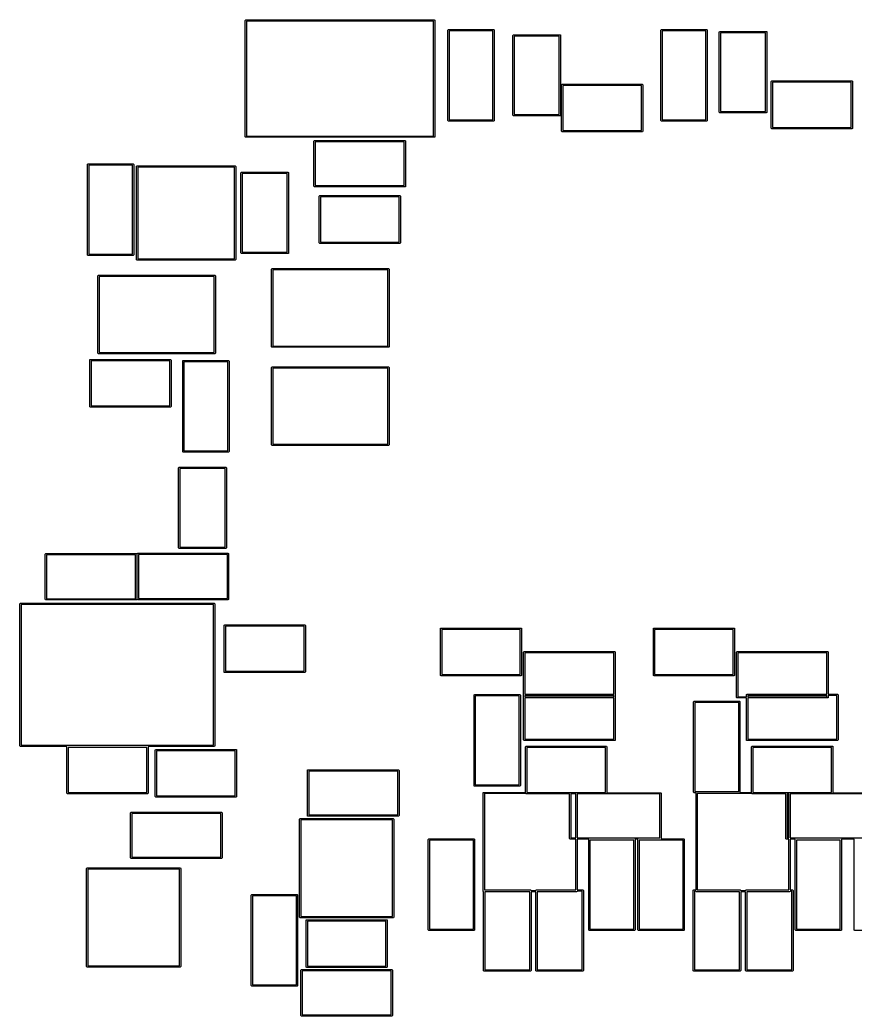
# Model space of a CAD drawing. Extents: x 1.85 to 4.47, y -2.76 to -1.24.
# Drawn here: x 1.851 to 3.126, y -2.756 to -1.235 of the extents above; entities that cross this region are included whole.
import ezdxf

# ---------------------------------------------------------------- set-up
doc = ezdxf.new("R2010")
doc.units = 0
doc.header["$MEASUREMENT"] = 0
doc.layers.add('BLACK', color=7, linetype='CONTINUOUS')

msp = doc.modelspace()

# ---------------------------------------------------------------- linework, layer by layer
at = {"layer": 'BLACK', "linetype": 'CONTINUOUS'}
for p, q in [((2.1953, -1.2364), (2.1956, -1.2357)), ((2.1953, -1.4136), (2.1953, -1.2364)), ((2.1956, -1.2357), (2.1963, -1.2354)), ((2.1963, -1.2354), (2.4837, -1.2354)), ((2.1973, -1.2374), (2.1973, -1.4126)), ((2.4827, -1.2374), (2.1973, -1.2374)), ((2.4827, -1.4126), (2.4827, -1.2374)), ((2.4837, -1.2354), (2.4844, -1.2357)), ((2.4844, -1.2357), (2.4847, -1.2364)), ((2.4847, -1.2364), (2.4847, -1.4136)), ((2.5044, -1.2511), (2.5047, -1.2504)), ((2.5044, -1.3889), (2.5044, -1.2511)), ((2.5047, -1.2504), (2.5054, -1.2501)), ((2.5054, -1.2501), (2.5743, -1.2501)), ((2.5063, -1.2521), (2.5063, -1.3879)), ((2.5733, -1.2521), (2.5063, -1.2521)), ((2.5733, -1.3879), (2.5733, -1.2521)), ((2.5743, -1.2501), (2.5749, -1.2504)), ((2.5749, -1.2504), (2.5752, -1.2511)), ((2.5752, -1.2511), (2.5752, -1.3889)), ((2.6036, -1.259), (2.6039, -1.2583)), ((2.6036, -1.381), (2.6036, -1.259)), ((2.6039, -1.2583), (2.6046, -1.258)), ((2.6046, -1.258), (2.6754, -1.258)), ((2.6056, -1.26), (2.6056, -1.38)), ((2.6744, -1.26), (2.6056, -1.26)), ((2.6744, -1.38), (2.6744, -1.26)), ((2.6754, -1.258), (2.6761, -1.2583)), ((2.6761, -1.2583), (2.6764, -1.259)), ((2.6764, -1.259), (2.6764, -1.381)), ((2.8294, -1.2511), (2.8297, -1.2504)), ((2.8294, -1.3889), (2.8294, -1.2511)), ((2.8297, -1.2504), (2.8304, -1.2501)), ((2.8304, -1.2501), (2.8993, -1.2501)), ((2.8313, -1.2521), (2.8313, -1.3879)), ((2.8983, -1.2521), (2.8313, -1.2521)), ((2.8983, -1.3879), (2.8983, -1.2521)), ((2.8993, -1.2501), (2.8999, -1.2504)), ((2.8999, -1.2504), (2.9002, -1.2511)), ((2.9002, -1.2511), (2.9002, -1.3889)), ((2.9186, -1.254), (2.9189, -1.2533)), ((2.9186, -1.376), (2.9186, -1.254)), ((2.9189, -1.2533), (2.9196, -1.253)), ((2.9196, -1.253), (2.9904, -1.253)), ((2.9206, -1.255), (2.9206, -1.375)), ((2.9894, -1.255), (2.9206, -1.255)), ((2.9894, -1.375), (2.9894, -1.255)), ((2.9904, -1.253), (2.9911, -1.2533)), ((2.9911, -1.2533), (2.9914, -1.254)), ((2.9914, -1.254), (2.9914, -1.376)), ((2.678, -1.3346), (2.6783, -1.3339)), ((2.678, -1.4054), (2.678, -1.3346)), ((2.6783, -1.3339), (2.679, -1.3336)), ((2.679, -1.3336), (2.801, -1.3336)), ((2.68, -1.3356), (2.68, -1.4044)), ((2.8, -1.3356), (2.68, -1.3356)), ((2.8, -1.4044), (2.8, -1.3356)), ((2.801, -1.3336), (2.8017, -1.3339)), ((2.8017, -1.3339), (2.802, -1.3346)), ((2.802, -1.3346), (2.802, -1.4054)), ((2.998, -1.3296), (2.9983, -1.3289)), ((2.998, -1.4004), (2.998, -1.3296)), ((2.9983, -1.3289), (2.999, -1.3286)), ((2.999, -1.3286), (3.121, -1.3286)), ((3, -1.3306), (3, -1.3994)), ((3.12, -1.3306), (3, -1.3306)), ((3.12, -1.3994), (3.12, -1.3306)), ((3.121, -1.3286), (3.1217, -1.3289)), ((3.1217, -1.3289), (3.122, -1.3296)), ((3.122, -1.3296), (3.122, -1.4004)), ((2.6039, -1.3817), (2.6036, -1.381)), ((2.6046, -1.382), (2.6039, -1.3817)), ((2.6754, -1.382), (2.6046, -1.382)), ((2.6056, -1.38), (2.6744, -1.38)), ((2.6761, -1.3817), (2.6754, -1.382)), ((2.6764, -1.381), (2.6761, -1.3817)), ((2.9189, -1.3767), (2.9186, -1.376)), ((2.9196, -1.377), (2.9189, -1.3767)), ((2.9904, -1.377), (2.9196, -1.377)), ((2.9206, -1.375), (2.9894, -1.375)), ((2.9911, -1.3767), (2.9904, -1.377)), ((2.9914, -1.376), (2.9911, -1.3767)), ((2.5047, -1.3896), (2.5044, -1.3889)), ((2.5054, -1.3899), (2.5047, -1.3896)), ((2.5743, -1.3899), (2.5054, -1.3899)), ((2.5063, -1.3879), (2.5733, -1.3879)), ((2.5749, -1.3896), (2.5743, -1.3899)), ((2.5752, -1.3889), (2.5749, -1.3896)), ((2.8297, -1.3896), (2.8294, -1.3889)), ((2.8304, -1.3899), (2.8297, -1.3896)), ((2.8993, -1.3899), (2.8304, -1.3899)), ((2.8313, -1.3879), (2.8983, -1.3879)), ((2.8999, -1.3896), (2.8993, -1.3899)), ((2.9002, -1.3889), (2.8999, -1.3896)), ((2.1956, -1.4143), (2.1953, -1.4136)), ((2.1973, -1.4126), (2.4827, -1.4126)), ((2.4847, -1.4136), (2.4844, -1.4143)), ((2.6783, -1.4061), (2.678, -1.4054)), ((2.679, -1.4064), (2.6783, -1.4061)), ((2.801, -1.4064), (2.679, -1.4064)), ((2.68, -1.4044), (2.8, -1.4044)), ((2.8017, -1.4061), (2.801, -1.4064)), ((2.802, -1.4054), (2.8017, -1.4061)), ((2.9983, -1.4011), (2.998, -1.4004)), ((2.999, -1.4014), (2.9983, -1.4011)), ((3.121, -1.4014), (2.999, -1.4014)), ((3, -1.3994), (3.12, -1.3994)), ((3.1217, -1.4011), (3.121, -1.4014)), ((3.122, -1.4004), (3.1217, -1.4011)), ((2.1963, -1.4146), (2.1956, -1.4143)), ((2.4837, -1.4146), (2.1963, -1.4146)), ((2.3001, -1.4204), (2.3004, -1.4197)), ((2.3001, -1.4893), (2.3001, -1.4204)), ((2.3004, -1.4197), (2.3011, -1.4194)), ((2.3011, -1.4194), (2.4389, -1.4194)), ((2.3021, -1.4213), (2.3021, -1.4883)), ((2.4379, -1.4213), (2.3021, -1.4213)), ((2.4379, -1.4883), (2.4379, -1.4213)), ((2.4389, -1.4194), (2.4396, -1.4197)), ((2.4396, -1.4197), (2.4399, -1.4204)), ((2.4399, -1.4204), (2.4399, -1.4893)), ((2.4844, -1.4143), (2.4837, -1.4146)), ((1.9544, -1.4561), (1.9547, -1.4554)), ((1.9544, -1.5939), (1.9544, -1.4561)), ((1.9547, -1.4554), (1.9554, -1.4551)), ((1.9554, -1.4551), (2.0243, -1.4551)), ((1.9563, -1.4571), (1.9563, -1.5929)), ((2.0233, -1.4571), (1.9563, -1.4571)), ((2.0233, -1.5929), (2.0233, -1.4571)), ((2.0243, -1.4551), (2.0249, -1.4554)), ((2.0249, -1.4554), (2.0252, -1.4561)), ((2.0252, -1.4561), (2.0252, -1.5939)), ((2.0292, -1.4591), (2.0295, -1.4584)), ((2.0292, -1.6009), (2.0292, -1.4591)), ((2.0295, -1.4584), (2.0302, -1.4581)), ((2.0302, -1.4581), (2.1798, -1.4581)), ((2.1798, -1.4581), (2.1805, -1.4584)), ((2.1805, -1.4584), (2.1808, -1.4591)), ((2.1808, -1.4591), (2.1808, -1.6009)), ((2.0312, -1.4601), (2.0312, -1.5999)), ((2.1788, -1.4601), (2.0312, -1.4601)), ((2.1788, -1.5999), (2.1788, -1.4601)), ((2.1886, -1.469), (2.1889, -1.4683)), ((2.1886, -1.591), (2.1886, -1.469)), ((2.1889, -1.4683), (2.1896, -1.468)), ((2.1896, -1.468), (2.2604, -1.468)), ((2.1906, -1.47), (2.1906, -1.59)), ((2.2594, -1.47), (2.1906, -1.47)), ((2.2594, -1.59), (2.2594, -1.47)), ((2.2604, -1.468), (2.2611, -1.4683)), ((2.2611, -1.4683), (2.2614, -1.469)), ((2.2614, -1.469), (2.2614, -1.591)), ((2.3004, -1.4899), (2.3001, -1.4893)), ((2.3021, -1.4883), (2.4379, -1.4883)), ((2.4399, -1.4893), (2.4396, -1.4899)), ((2.3011, -1.4902), (2.3004, -1.4899)), ((2.4389, -1.4902), (2.3011, -1.4902)), ((2.308, -1.5046), (2.3083, -1.5039)), ((2.308, -1.5754), (2.308, -1.5046)), ((2.3083, -1.5039), (2.309, -1.5036)), ((2.309, -1.5036), (2.431, -1.5036)), ((2.431, -1.5036), (2.4317, -1.5039)), ((2.4317, -1.5039), (2.432, -1.5046)), ((2.432, -1.5046), (2.432, -1.5754)), ((2.4396, -1.4899), (2.4389, -1.4902)), ((2.31, -1.5056), (2.31, -1.5744)), ((2.43, -1.5056), (2.31, -1.5056)), ((2.43, -1.5744), (2.43, -1.5056)), ((2.3083, -1.5761), (2.308, -1.5754)), ((2.309, -1.5764), (2.3083, -1.5761)), ((2.431, -1.5764), (2.309, -1.5764)), ((2.31, -1.5744), (2.43, -1.5744)), ((2.4317, -1.5761), (2.431, -1.5764)), ((2.432, -1.5754), (2.4317, -1.5761)), ((1.9547, -1.5946), (1.9544, -1.5939)), ((1.9554, -1.5949), (1.9547, -1.5946)), ((2.0243, -1.5949), (1.9554, -1.5949)), ((1.9563, -1.5929), (2.0233, -1.5929)), ((2.0249, -1.5946), (2.0243, -1.5949)), ((2.0252, -1.5939), (2.0249, -1.5946)), ((2.1889, -1.5917), (2.1886, -1.591)), ((2.1896, -1.592), (2.1889, -1.5917)), ((2.2604, -1.592), (2.1896, -1.592)), ((2.1906, -1.59), (2.2594, -1.59)), ((2.2611, -1.5917), (2.2604, -1.592)), ((2.2614, -1.591), (2.2611, -1.5917)), ((2.0295, -1.6016), (2.0292, -1.6009)), ((2.0302, -1.6019), (2.0295, -1.6016)), ((2.1798, -1.6019), (2.0302, -1.6019)), ((2.0312, -1.5999), (2.1788, -1.5999)), ((2.1805, -1.6016), (2.1798, -1.6019)), ((2.1808, -1.6009), (2.1805, -1.6016)), ((1.9704, -1.6259), (1.9707, -1.6252)), ((1.9704, -1.7441), (1.9704, -1.6259)), ((1.9707, -1.6252), (1.9714, -1.625)), ((1.9714, -1.625), (2.1486, -1.625)), ((2.1486, -1.625), (2.1493, -1.6252)), ((2.1493, -1.6252), (2.1496, -1.6259)), ((2.1496, -1.6259), (2.1496, -1.7441)), ((2.2354, -1.6159), (2.2357, -1.6152)), ((2.2354, -1.7341), (2.2354, -1.6159)), ((2.2357, -1.6152), (2.2364, -1.615)), ((2.2364, -1.615), (2.4136, -1.615)), ((2.2374, -1.6169), (2.2374, -1.7331)), ((2.4126, -1.6169), (2.2374, -1.6169)), ((2.4126, -1.7331), (2.4126, -1.6169)), ((2.4136, -1.615), (2.4143, -1.6152)), ((2.4143, -1.6152), (2.4146, -1.6159)), ((2.4146, -1.6159), (2.4146, -1.7341)), ((1.9724, -1.6269), (1.9724, -1.7431)), ((2.1476, -1.6269), (1.9724, -1.6269)), ((2.1476, -1.7431), (2.1476, -1.6269)), ((1.9707, -1.7448), (1.9704, -1.7441)), ((1.9714, -1.745), (1.9707, -1.7448)), ((2.1486, -1.745), (1.9714, -1.745)), ((1.9724, -1.7431), (2.1476, -1.7431)), ((2.1493, -1.7448), (2.1486, -1.745)), ((2.1496, -1.7441), (2.1493, -1.7448)), ((2.2357, -1.7348), (2.2354, -1.7341)), ((2.2364, -1.735), (2.2357, -1.7348)), ((2.4136, -1.735), (2.2364, -1.735)), ((2.2374, -1.7331), (2.4126, -1.7331)), ((2.4143, -1.7348), (2.4136, -1.735)), ((2.4146, -1.7341), (2.4143, -1.7348)), ((1.958, -1.7546), (1.9583, -1.7539)), ((1.958, -1.8254), (1.958, -1.7546)), ((1.9583, -1.7539), (1.959, -1.7536)), ((1.959, -1.7536), (2.081, -1.7536)), ((1.96, -1.7556), (1.96, -1.8244)), ((2.08, -1.7556), (1.96, -1.7556)), ((2.08, -1.8244), (2.08, -1.7556)), ((2.081, -1.7536), (2.0817, -1.7539)), ((2.0817, -1.7539), (2.082, -1.7546)), ((2.082, -1.7546), (2.082, -1.8254)), ((2.0998, -1.7561), (2.1001, -1.7554)), ((2.0998, -1.8939), (2.0998, -1.7561)), ((2.1001, -1.7554), (2.1007, -1.7551)), ((2.1007, -1.7551), (2.1696, -1.7551)), ((2.1017, -1.7571), (2.1017, -1.8929)), ((2.1687, -1.7571), (2.1017, -1.7571)), ((2.1687, -1.8929), (2.1687, -1.7571)), ((2.1696, -1.7551), (2.1703, -1.7554)), ((2.1703, -1.7554), (2.1706, -1.7561)), ((2.1706, -1.7561), (2.1706, -1.8939)), ((2.2354, -1.7659), (2.2357, -1.7652)), ((2.2354, -1.8841), (2.2354, -1.7659)), ((2.2357, -1.7652), (2.2364, -1.765)), ((2.2364, -1.765), (2.4136, -1.765)), ((2.2374, -1.7669), (2.2374, -1.8831)), ((2.4126, -1.7669), (2.2374, -1.7669)), ((2.4126, -1.8831), (2.4126, -1.7669)), ((2.4136, -1.765), (2.4143, -1.7652)), ((2.4143, -1.7652), (2.4146, -1.7659)), ((2.4146, -1.7659), (2.4146, -1.8841)), ((1.9583, -1.8261), (1.958, -1.8254)), ((1.959, -1.8264), (1.9583, -1.8261)), ((2.081, -1.8264), (1.959, -1.8264)), ((1.96, -1.8244), (2.08, -1.8244)), ((2.0817, -1.8261), (2.081, -1.8264)), ((2.082, -1.8254), (2.0817, -1.8261)), ((2.2357, -1.8848), (2.2354, -1.8841)), ((2.2364, -1.885), (2.2357, -1.8848)), ((2.4136, -1.885), (2.2364, -1.885)), ((2.2374, -1.8831), (2.4126, -1.8831)), ((2.4143, -1.8848), (2.4136, -1.885)), ((2.4146, -1.8841), (2.4143, -1.8848)), ((2.1001, -1.8946), (2.0998, -1.8939)), ((2.1007, -1.8949), (2.1001, -1.8946)), ((2.1696, -1.8949), (2.1007, -1.8949)), ((2.1017, -1.8929), (2.1687, -1.8929)), ((2.1703, -1.8946), (2.1696, -1.8949)), ((2.1706, -1.8939), (2.1703, -1.8946)), ((2.0936, -1.919), (2.0939, -1.9183)), ((2.0936, -2.041), (2.0936, -1.919)), ((2.0939, -1.9183), (2.0946, -1.918)), ((2.0946, -1.918), (2.1654, -1.918)), ((2.0956, -1.92), (2.0956, -2.04)), ((2.1644, -1.92), (2.0956, -1.92)), ((2.1644, -2.04), (2.1644, -1.92)), ((2.1654, -1.918), (2.1661, -1.9183)), ((2.1661, -1.9183), (2.1664, -1.919)), ((2.1664, -1.919), (2.1664, -2.041)), ((1.8901, -2.0507), (1.8904, -2.0501)), ((1.8901, -2.1196), (1.8901, -2.0507)), ((1.8904, -2.0501), (1.8911, -2.0498)), ((1.8911, -2.0498), (2.0289, -2.0498)), ((1.8921, -2.0517), (1.8921, -2.1187)), ((2.0279, -2.0517), (1.8921, -2.0517)), ((2.0279, -2.1187), (2.0279, -2.0517)), ((2.0289, -2.0498), (2.0296, -2.0501)), ((2.0296, -2.0501), (2.0299, -2.0507)), ((2.0299, -2.0507), (2.0299, -2.1196)), ((2.0301, -2.0504), (2.0304, -2.0497)), ((2.0301, -2.1193), (2.0301, -2.0504)), ((2.0304, -2.0497), (2.0311, -2.0494)), ((2.0311, -2.0494), (2.1689, -2.0494)), ((2.0321, -2.0513), (2.0321, -2.1183)), ((2.1679, -2.0513), (2.0321, -2.0513)), ((2.0939, -2.0417), (2.0936, -2.041)), ((2.0946, -2.042), (2.0939, -2.0417)), ((2.1654, -2.042), (2.0946, -2.042)), ((2.0956, -2.04), (2.1644, -2.04)), ((2.1661, -2.0417), (2.1654, -2.042)), ((2.1664, -2.041), (2.1661, -2.0417)), ((2.1679, -2.1183), (2.1679, -2.0513)), ((2.1689, -2.0494), (2.1696, -2.0497)), ((2.1696, -2.0497), (2.1699, -2.0504)), ((2.1699, -2.0504), (2.1699, -2.1193)), ((1.8514, -2.1267), (1.8517, -2.126)), ((1.8514, -2.3433), (1.8514, -2.1267)), ((1.8517, -2.126), (1.8524, -2.1257)), ((1.8524, -2.1257), (2.1476, -2.1257)), ((1.8533, -2.1277), (1.8533, -2.3423)), ((2.1467, -2.1277), (1.8533, -2.1277)), ((1.8904, -2.1203), (1.8901, -2.1196)), ((1.8911, -2.1206), (1.8904, -2.1203)), ((2.0289, -2.1206), (1.8911, -2.1206)), ((1.8921, -2.1187), (2.0279, -2.1187)), ((2.0296, -2.1203), (2.0289, -2.1206)), ((2.0299, -2.1196), (2.0296, -2.1203)), ((2.0304, -2.1199), (2.0301, -2.1193)), ((2.0311, -2.1202), (2.0304, -2.1199)), ((2.1689, -2.1202), (2.0311, -2.1202)), ((2.0321, -2.1183), (2.1679, -2.1183)), ((2.1467, -2.3423), (2.1467, -2.1277)), ((2.1476, -2.1257), (2.1483, -2.126)), ((2.1483, -2.126), (2.1486, -2.1267)), ((2.1486, -2.1267), (2.1486, -2.3433)), ((2.1696, -2.1199), (2.1689, -2.1202)), ((2.1699, -2.1193), (2.1696, -2.1199)), ((2.1633, -2.1589), (2.164, -2.1586)), ((2.164, -2.1586), (2.286, -2.1586)), ((2.286, -2.1586), (2.2867, -2.1589)), ((2.163, -2.1596), (2.1633, -2.1589)), ((2.163, -2.2304), (2.163, -2.1596)), ((2.165, -2.1606), (2.165, -2.2294)), ((2.285, -2.1606), (2.165, -2.1606)), ((2.285, -2.2294), (2.285, -2.1606)), ((2.2867, -2.1589), (2.287, -2.1596)), ((2.287, -2.1596), (2.287, -2.2304)), ((2.493, -2.1646), (2.4933, -2.1639)), ((2.493, -2.2354), (2.493, -2.1646)), ((2.4933, -2.1639), (2.494, -2.1636)), ((2.494, -2.1636), (2.616, -2.1636)), ((2.495, -2.1656), (2.495, -2.2344)), ((2.615, -2.1656), (2.495, -2.1656)), ((2.615, -2.2344), (2.615, -2.1656)), ((2.616, -2.1636), (2.6167, -2.1639)), ((2.6167, -2.1639), (2.617, -2.1646)), ((2.617, -2.1646), (2.617, -2.2354)), ((2.818, -2.1646), (2.8183, -2.1639)), ((2.818, -2.2354), (2.818, -2.1646)), ((2.8183, -2.1639), (2.819, -2.1636)), ((2.819, -2.1636), (2.941, -2.1636)), ((2.82, -2.1656), (2.82, -2.2344)), ((2.94, -2.1656), (2.82, -2.1656)), ((2.94, -2.2344), (2.94, -2.1656)), ((2.941, -2.1636), (2.9417, -2.1639)), ((2.9417, -2.1639), (2.942, -2.1646)), ((2.942, -2.1646), (2.942, -2.2354)), ((2.6201, -2.2004), (2.6204, -2.1997)), ((2.6201, -2.2654), (2.6201, -2.2004)), ((2.6204, -2.1997), (2.6211, -2.1994)), ((2.6211, -2.1994), (2.7589, -2.1994)), ((2.6221, -2.2013), (2.6221, -2.2644)), ((2.7579, -2.2013), (2.6221, -2.2013)), ((2.7579, -2.2644), (2.7579, -2.2013)), ((2.7589, -2.1994), (2.7596, -2.1997)), ((2.7596, -2.1997), (2.7599, -2.2004)), ((2.7599, -2.2004), (2.7599, -2.2654)), ((2.9451, -2.2004), (2.9454, -2.1997)), ((2.9451, -2.2693), (2.9451, -2.2004)), ((2.9454, -2.1997), (2.9461, -2.1994)), ((2.9461, -2.1994), (3.0839, -2.1994)), ((2.9471, -2.2013), (2.9471, -2.2683)), ((3.0829, -2.2013), (2.9471, -2.2013)), ((3.0829, -2.2644), (3.0829, -2.2013)), ((3.0839, -2.1994), (3.0846, -2.1997)), ((3.0846, -2.1997), (3.0849, -2.2004)), ((3.0849, -2.2004), (3.0849, -2.2644)), ((2.1633, -2.2311), (2.163, -2.2304)), ((2.164, -2.2314), (2.1633, -2.2311)), ((2.286, -2.2314), (2.164, -2.2314)), ((2.165, -2.2294), (2.285, -2.2294)), ((2.2867, -2.2311), (2.286, -2.2314)), ((2.287, -2.2304), (2.2867, -2.2311)), ((2.495, -2.2344), (2.615, -2.2344)), ((2.82, -2.2344), (2.94, -2.2344)), ((2.4933, -2.2361), (2.493, -2.2354)), ((2.494, -2.2364), (2.4933, -2.2361)), ((2.616, -2.2364), (2.494, -2.2364)), ((2.6167, -2.2361), (2.616, -2.2364)), ((2.617, -2.2354), (2.6167, -2.2361)), ((2.8183, -2.2361), (2.818, -2.2354)), ((2.819, -2.2364), (2.8183, -2.2361)), ((2.941, -2.2364), (2.819, -2.2364)), ((2.9417, -2.2361), (2.941, -2.2364)), ((2.942, -2.2354), (2.9417, -2.2361)), ((2.6221, -2.2644), (2.7579, -2.2644)), ((2.9601, -2.2654), (2.9604, -2.2647)), ((2.9604, -2.2647), (2.9611, -2.2644)), ((2.9611, -2.2644), (3.0829, -2.2644)), ((3.0849, -2.2644), (3.0989, -2.2644)), ((3.0989, -2.2644), (3.0996, -2.2647)), ((3.0996, -2.2647), (3.0999, -2.2654)), ((2.5444, -2.2661), (2.5447, -2.2654)), ((2.5444, -2.4039), (2.5444, -2.2661)), ((2.5447, -2.2654), (2.5454, -2.2651)), ((2.5454, -2.2651), (2.6143, -2.2651)), ((2.5463, -2.2671), (2.5463, -2.4029)), ((2.6133, -2.2671), (2.5463, -2.2671)), ((2.6133, -2.4029), (2.6133, -2.2671)), ((2.6143, -2.2651), (2.6149, -2.2654)), ((2.6149, -2.2654), (2.6152, -2.2661)), ((2.6152, -2.2661), (2.6152, -2.4039)), ((2.6201, -2.3343), (2.6201, -2.2654)), ((2.6221, -2.2663), (2.6221, -2.2683)), ((2.7579, -2.2663), (2.6221, -2.2663)), ((2.6221, -2.2683), (2.7579, -2.2683)), ((2.6221, -2.2702), (2.6221, -2.3333)), ((2.7579, -2.2702), (2.6221, -2.2702)), ((2.7579, -2.2683), (2.7579, -2.2663)), ((2.7579, -2.3333), (2.7579, -2.2702)), ((2.7599, -2.2654), (2.7599, -2.3343)), ((2.8794, -2.2761), (2.8797, -2.2754)), ((2.8794, -2.4139), (2.8794, -2.2761)), ((2.8797, -2.2754), (2.8804, -2.2751)), ((2.8804, -2.2751), (2.9493, -2.2751)), ((2.8813, -2.2771), (2.8813, -2.4129)), ((2.9483, -2.2771), (2.8813, -2.2771)), ((2.9454, -2.2699), (2.9451, -2.2693)), ((2.9461, -2.2702), (2.9454, -2.2699)), ((2.9601, -2.2702), (2.9461, -2.2702)), ((2.9471, -2.2683), (2.9601, -2.2683)), ((2.9483, -2.4129), (2.9483, -2.2771)), ((2.9493, -2.2751), (2.9499, -2.2754)), ((2.9499, -2.2754), (2.9502, -2.2761)), ((2.9502, -2.2761), (2.9502, -2.4139)), ((2.9601, -2.2683), (2.9601, -2.2654)), ((2.9601, -2.3343), (2.9601, -2.2702)), ((2.9621, -2.2663), (2.9621, -2.2683)), ((3.0829, -2.2663), (2.9621, -2.2663)), ((2.9621, -2.2683), (3.0829, -2.2683)), ((3.0839, -2.2702), (2.9621, -2.2702)), ((2.9621, -2.2702), (2.9621, -2.3333)), ((3.0829, -2.2683), (3.0829, -2.2663)), ((3.0846, -2.2699), (3.0839, -2.2702)), ((3.0849, -2.2693), (3.0846, -2.2699)), ((3.0849, -2.2663), (3.0849, -2.2693)), ((3.0979, -2.2663), (3.0849, -2.2663)), ((3.0979, -2.3333), (3.0979, -2.2663)), ((3.0999, -2.2654), (3.0999, -2.3343)), ((2.6204, -2.3349), (2.6201, -2.3343)), ((2.6211, -2.3352), (2.6204, -2.3349)), ((2.7589, -2.3352), (2.6211, -2.3352)), ((2.6221, -2.3333), (2.7579, -2.3333)), ((2.7596, -2.3349), (2.7589, -2.3352)), ((2.7599, -2.3343), (2.7596, -2.3349)), ((2.9604, -2.3349), (2.9601, -2.3343)), ((2.9611, -2.3352), (2.9604, -2.3349)), ((3.0989, -2.3352), (2.9611, -2.3352)), ((2.9621, -2.3333), (3.0979, -2.3333)), ((3.0996, -2.3349), (3.0989, -2.3352)), ((3.0999, -2.3343), (3.0996, -2.3349)), ((1.8517, -2.344), (1.8514, -2.3433)), ((1.8524, -2.3443), (1.8517, -2.344)), ((1.9231, -2.3443), (1.8524, -2.3443)), ((1.8533, -2.3423), (2.1467, -2.3423)), ((1.923, -2.3446), (1.9231, -2.3443)), ((1.923, -2.4154), (1.923, -2.3446)), ((1.925, -2.3456), (1.925, -2.4144)), ((2.045, -2.3456), (1.925, -2.3456)), ((2.045, -2.4144), (2.045, -2.3456)), ((2.1476, -2.3443), (2.0469, -2.3443)), ((2.0469, -2.3443), (2.047, -2.3446)), ((2.047, -2.3446), (2.047, -2.4154)), ((2.058, -2.3496), (2.0583, -2.3489)), ((2.058, -2.4204), (2.058, -2.3496)), ((2.0583, -2.3489), (2.059, -2.3486)), ((2.059, -2.3486), (2.181, -2.3486)), ((2.06, -2.3506), (2.06, -2.4194)), ((2.18, -2.3506), (2.06, -2.3506)), ((2.1483, -2.344), (2.1476, -2.3443)), ((2.1486, -2.3433), (2.1483, -2.344)), ((2.18, -2.4194), (2.18, -2.3506)), ((2.181, -2.3486), (2.1817, -2.3489)), ((2.1817, -2.3489), (2.182, -2.3496)), ((2.182, -2.3496), (2.182, -2.4204)), ((2.623, -2.3446), (2.6233, -2.3439)), ((2.623, -2.4142), (2.623, -2.3446)), ((2.6233, -2.3439), (2.624, -2.3436)), ((2.624, -2.3436), (2.746, -2.3436)), ((2.625, -2.3456), (2.625, -2.4142)), ((2.745, -2.3456), (2.625, -2.3456)), ((2.745, -2.4144), (2.745, -2.3456)), ((2.746, -2.3436), (2.7467, -2.3439)), ((2.7467, -2.3439), (2.747, -2.3446)), ((2.747, -2.3446), (2.747, -2.4148)), ((2.968, -2.3446), (2.9683, -2.3439)), ((2.968, -2.4142), (2.968, -2.3446)), ((2.9683, -2.3439), (2.969, -2.3436)), ((2.969, -2.3436), (3.091, -2.3436)), ((2.97, -2.3456), (2.97, -2.4142)), ((3.09, -2.3456), (2.97, -2.3456)), ((3.09, -2.4144), (3.09, -2.3456)), ((3.091, -2.3436), (3.0917, -2.3439)), ((3.0917, -2.3439), (3.092, -2.3446)), ((3.092, -2.3446), (3.092, -2.4148)), ((2.2901, -2.3807), (2.2904, -2.3801)), ((2.2901, -2.4496), (2.2901, -2.3807)), ((2.2904, -2.3801), (2.2911, -2.3798)), ((2.2911, -2.3798), (2.4289, -2.3798)), ((2.2921, -2.3817), (2.2921, -2.4487)), ((2.4279, -2.3817), (2.2921, -2.3817)), ((2.4279, -2.4487), (2.4279, -2.3817)), ((2.4289, -2.3798), (2.4296, -2.3801)), ((2.4296, -2.3801), (2.4299, -2.3807)), ((2.4299, -2.3807), (2.4299, -2.4496)), ((1.9233, -2.4161), (1.923, -2.4154)), ((1.924, -2.4164), (1.9233, -2.4161)), ((2.046, -2.4164), (1.924, -2.4164)), ((1.925, -2.4144), (2.045, -2.4144)), ((2.0467, -2.4161), (2.046, -2.4164)), ((2.047, -2.4154), (2.0467, -2.4161)), ((2.5447, -2.4046), (2.5444, -2.4039)), ((2.5454, -2.4049), (2.5447, -2.4046)), ((2.6143, -2.4049), (2.5454, -2.4049)), ((2.5463, -2.4029), (2.6133, -2.4029)), ((2.5581, -2.4152), (2.5584, -2.4145)), ((2.5581, -2.5648), (2.5581, -2.4152)), ((2.5584, -2.4145), (2.5591, -2.4142)), ((2.5591, -2.4142), (2.623, -2.4142)), ((2.5601, -2.4162), (2.5601, -2.563)), ((2.6234, -2.4162), (2.5601, -2.4162)), ((2.6149, -2.4046), (2.6143, -2.4049)), ((2.6152, -2.4039), (2.6149, -2.4046)), ((2.624, -2.4164), (2.6234, -2.4162)), ((2.6901, -2.4164), (2.624, -2.4164)), ((2.625, -2.4142), (2.7009, -2.4142)), ((2.6901, -2.4846), (2.6901, -2.4164)), ((2.6921, -2.4167), (2.6921, -2.4837)), ((2.6999, -2.4167), (2.6921, -2.4167)), ((2.6999, -2.4837), (2.6999, -2.4167)), ((2.7009, -2.4142), (2.7014, -2.4144)), ((2.7014, -2.4144), (2.745, -2.4144)), ((2.7019, -2.4167), (2.7019, -2.4837)), ((2.8279, -2.4167), (2.7019, -2.4167)), ((2.747, -2.4148), (2.8289, -2.4148)), ((2.8279, -2.4837), (2.8279, -2.4167)), ((2.8289, -2.4148), (2.8296, -2.4151)), ((2.8296, -2.4151), (2.8299, -2.4157)), ((2.8299, -2.4157), (2.8299, -2.4846)), ((2.8797, -2.4146), (2.8794, -2.4139)), ((2.8804, -2.4149), (2.8797, -2.4146)), ((2.8833, -2.4149), (2.8804, -2.4149)), ((2.8813, -2.4129), (2.9483, -2.4129)), ((2.8831, -2.4152), (2.8833, -2.4149)), ((2.8831, -2.563), (2.8831, -2.4152)), ((2.8851, -2.4162), (2.8851, -2.563)), ((2.9684, -2.4162), (2.8851, -2.4162)), ((2.9502, -2.4139), (2.9501, -2.4142)), ((2.9501, -2.4142), (2.968, -2.4142)), ((2.969, -2.4164), (2.9684, -2.4162)), ((3.0201, -2.4164), (2.969, -2.4164)), ((2.97, -2.4142), (3.0259, -2.4142)), ((3.0201, -2.4846), (3.0201, -2.4164)), ((3.0221, -2.4167), (3.0221, -2.4837)), ((3.0249, -2.4167), (3.0221, -2.4167)), ((3.0249, -2.4837), (3.0249, -2.4167)), ((3.0259, -2.4142), (3.0264, -2.4144)), ((3.0264, -2.4144), (3.09, -2.4144)), ((3.0269, -2.4167), (3.0269, -2.4837)), ((3.1579, -2.4167), (3.0269, -2.4167)), ((3.092, -2.4148), (3.1589, -2.4148)), ((2.0583, -2.4211), (2.058, -2.4204)), ((2.059, -2.4214), (2.0583, -2.4211)), ((2.181, -2.4214), (2.059, -2.4214)), ((2.06, -2.4194), (2.18, -2.4194)), ((2.1817, -2.4211), (2.181, -2.4214)), ((2.182, -2.4204), (2.1817, -2.4211)), ((2.0201, -2.4454), (2.0204, -2.4447)), ((2.0201, -2.5143), (2.0201, -2.4454)), ((2.0204, -2.4447), (2.0211, -2.4444)), ((2.0211, -2.4444), (2.1589, -2.4444)), ((2.0221, -2.4463), (2.0221, -2.5133)), ((2.1579, -2.4463), (2.0221, -2.4463)), ((2.1579, -2.5133), (2.1579, -2.4463)), ((2.1589, -2.4444), (2.1596, -2.4447)), ((2.1596, -2.4447), (2.1599, -2.4454)), ((2.1599, -2.4454), (2.1599, -2.5143)), ((2.2781, -2.4552), (2.2784, -2.4545)), ((2.2781, -2.6048), (2.2781, -2.4552)), ((2.2784, -2.4545), (2.2791, -2.4542)), ((2.2791, -2.4542), (2.4209, -2.4542)), ((2.2801, -2.4562), (2.2801, -2.6038)), ((2.4199, -2.4562), (2.2801, -2.4562)), ((2.2904, -2.4503), (2.2901, -2.4496)), ((2.2911, -2.4506), (2.2904, -2.4503)), ((2.4289, -2.4506), (2.2911, -2.4506)), ((2.2921, -2.4487), (2.4279, -2.4487)), ((2.4199, -2.6038), (2.4199, -2.4562)), ((2.4209, -2.4542), (2.4216, -2.4545)), ((2.4216, -2.4545), (2.4219, -2.4552)), ((2.4219, -2.4552), (2.4219, -2.6048)), ((2.4296, -2.4503), (2.4289, -2.4506)), ((2.4299, -2.4496), (2.4296, -2.4503)), ((2.4744, -2.4861), (2.4747, -2.4854)), ((2.4744, -2.6239), (2.4744, -2.4861)), ((2.4747, -2.4854), (2.4754, -2.4851)), ((2.4754, -2.4851), (2.5443, -2.4851)), ((2.4763, -2.4871), (2.4763, -2.6229)), ((2.5433, -2.4871), (2.4763, -2.4871)), ((2.5433, -2.6229), (2.5433, -2.4871)), ((2.5443, -2.4851), (2.5449, -2.4854)), ((2.5449, -2.4854), (2.5452, -2.4861)), ((2.5452, -2.4861), (2.5452, -2.6239)), ((2.6904, -2.4853), (2.6901, -2.4846)), ((2.6911, -2.4856), (2.6904, -2.4853)), ((2.6999, -2.4856), (2.6911, -2.4856)), ((2.6921, -2.4837), (2.6999, -2.4837)), ((2.6999, -2.563), (2.6999, -2.4856)), ((2.7019, -2.4837), (2.8279, -2.4837)), ((2.7196, -2.4856), (2.7019, -2.4856)), ((2.7019, -2.4856), (2.7019, -2.563)), ((2.7194, -2.4861), (2.7196, -2.4856)), ((2.7194, -2.6239), (2.7194, -2.4861)), ((2.7213, -2.4871), (2.7213, -2.6229)), ((2.7883, -2.4871), (2.7213, -2.4871)), ((2.7883, -2.6229), (2.7883, -2.4871)), ((2.7946, -2.4856), (2.79, -2.4856)), ((2.79, -2.4856), (2.7902, -2.4861)), ((2.7902, -2.4861), (2.7902, -2.6239)), ((2.7944, -2.4861), (2.7946, -2.4856)), ((2.7944, -2.6239), (2.7944, -2.4861)), ((2.7963, -2.4871), (2.7963, -2.6229)), ((2.8633, -2.4871), (2.7963, -2.4871)), ((2.8299, -2.4846), (2.8297, -2.4851)), ((2.8297, -2.4851), (2.8643, -2.4851)), ((2.8633, -2.6229), (2.8633, -2.4871)), ((2.8643, -2.4851), (2.8649, -2.4854)), ((2.8649, -2.4854), (2.8652, -2.4861)), ((2.8652, -2.4861), (2.8652, -2.6239)), ((3.0204, -2.4853), (3.0201, -2.4846)), ((3.0211, -2.4856), (3.0204, -2.4853)), ((3.0249, -2.4856), (3.0211, -2.4856)), ((3.0221, -2.4837), (3.0249, -2.4837)), ((3.0249, -2.563), (3.0249, -2.4856)), ((3.0269, -2.4837), (3.1579, -2.4837)), ((3.0346, -2.4856), (3.0269, -2.4856)), ((3.0269, -2.4856), (3.0269, -2.563)), ((3.0344, -2.4861), (3.0346, -2.4856)), ((3.0344, -2.6239), (3.0344, -2.4861)), ((3.0363, -2.4871), (3.0363, -2.6229)), ((3.1033, -2.4871), (3.0363, -2.4871)), ((3.1033, -2.6229), (3.1033, -2.4871)), ((3.1246, -2.4856), (3.105, -2.4856)), ((3.105, -2.4856), (3.1052, -2.4861)), ((3.1052, -2.4861), (3.1052, -2.6239)), ((3.1244, -2.4861), (3.1246, -2.4856)), ((3.1244, -2.6239), (3.1244, -2.4861)), ((2.0204, -2.5149), (2.0201, -2.5143)), ((2.0211, -2.5152), (2.0204, -2.5149)), ((2.1589, -2.5152), (2.0211, -2.5152)), ((2.0221, -2.5133), (2.1579, -2.5133)), ((2.1596, -2.5149), (2.1589, -2.5152)), ((2.1599, -2.5143), (2.1596, -2.5149)), ((1.9531, -2.5302), (1.9534, -2.5295)), ((1.9531, -2.6798), (1.9531, -2.5302)), ((1.9534, -2.5295), (1.9541, -2.5292)), ((1.9541, -2.5292), (2.0959, -2.5292)), ((1.9551, -2.5312), (1.9551, -2.6788)), ((2.0949, -2.5312), (1.9551, -2.5312)), ((2.0949, -2.6788), (2.0949, -2.5312)), ((2.0959, -2.5292), (2.0966, -2.5295)), ((2.0966, -2.5295), (2.0969, -2.5302)), ((2.0969, -2.5302), (2.0969, -2.6798)), ((2.5584, -2.5655), (2.5581, -2.5648)), ((2.5586, -2.5656), (2.5584, -2.5655)), ((2.5586, -2.686), (2.5586, -2.5656)), ((2.5601, -2.563), (2.6304, -2.563)), ((2.5606, -2.5658), (2.5606, -2.685)), ((2.6294, -2.5658), (2.5606, -2.5658)), ((2.6294, -2.685), (2.6294, -2.5658)), ((2.6304, -2.563), (2.6311, -2.5633)), ((2.6311, -2.5633), (2.6314, -2.5638)), ((2.6314, -2.5638), (2.6386, -2.5638)), ((2.6386, -2.5658), (2.6314, -2.5658)), ((2.6314, -2.5658), (2.6314, -2.686)), ((2.6386, -2.5638), (2.6389, -2.5633)), ((2.6386, -2.686), (2.6386, -2.5658)), ((2.6389, -2.5633), (2.6396, -2.563)), ((2.6396, -2.563), (2.6999, -2.563)), ((2.7009, -2.5658), (2.6406, -2.5658)), ((2.6406, -2.5658), (2.6406, -2.685)), ((2.7016, -2.5655), (2.7009, -2.5658)), ((2.7018, -2.565), (2.7016, -2.5655)), ((2.7094, -2.565), (2.7018, -2.565)), ((2.7019, -2.563), (2.7104, -2.563)), ((2.7094, -2.685), (2.7094, -2.565)), ((2.7104, -2.563), (2.7111, -2.5633)), ((2.7111, -2.5633), (2.7114, -2.564)), ((2.7114, -2.564), (2.7114, -2.686)), ((2.8786, -2.564), (2.8789, -2.5633)), ((2.8786, -2.686), (2.8786, -2.564)), ((2.8789, -2.5633), (2.8796, -2.563)), ((2.8796, -2.563), (2.8831, -2.563)), ((2.8806, -2.565), (2.8806, -2.685)), ((2.8832, -2.565), (2.8806, -2.565)), ((2.8834, -2.5655), (2.8832, -2.565)), ((2.8841, -2.5658), (2.8834, -2.5655)), ((2.9494, -2.5658), (2.8841, -2.5658)), ((2.8851, -2.563), (2.9504, -2.563)), ((2.9494, -2.685), (2.9494, -2.5658)), ((2.9504, -2.563), (2.9511, -2.5633)), ((2.9511, -2.5633), (2.9514, -2.5638)), ((2.9514, -2.5638), (2.9586, -2.5638)), ((2.9586, -2.5658), (2.9514, -2.5658)), ((2.9514, -2.5658), (2.9514, -2.686)), ((2.9586, -2.5638), (2.9589, -2.5633)), ((2.9586, -2.686), (2.9586, -2.5658)), ((2.9589, -2.5633), (2.9596, -2.563)), ((2.9596, -2.563), (3.0249, -2.563)), ((3.0259, -2.5658), (2.9606, -2.5658)), ((2.9606, -2.5658), (2.9606, -2.685)), ((3.0266, -2.5655), (3.0259, -2.5658)), ((3.0268, -2.565), (3.0266, -2.5655)), ((3.0294, -2.565), (3.0268, -2.565)), ((3.0269, -2.563), (3.0304, -2.563)), ((3.0294, -2.685), (3.0294, -2.565)), ((3.0304, -2.563), (3.0311, -2.5633)), ((3.0311, -2.5633), (3.0314, -2.564)), ((3.0314, -2.564), (3.0314, -2.686)), ((2.2044, -2.5711), (2.2047, -2.5704)), ((2.2044, -2.7089), (2.2044, -2.5711)), ((2.2047, -2.5704), (2.2054, -2.5701)), ((2.2054, -2.5701), (2.2743, -2.5701)), ((2.2063, -2.5721), (2.2063, -2.7079)), ((2.2733, -2.5721), (2.2063, -2.5721)), ((2.2733, -2.7079), (2.2733, -2.5721)), ((2.2743, -2.5701), (2.2749, -2.5704)), ((2.2749, -2.5704), (2.2752, -2.5711)), ((2.2752, -2.5711), (2.2752, -2.7089)), ((2.2784, -2.6055), (2.2781, -2.6048)), ((2.2791, -2.6058), (2.2784, -2.6055)), ((2.4209, -2.6058), (2.2791, -2.6058)), ((2.2801, -2.6038), (2.4199, -2.6038)), ((2.288, -2.6096), (2.2883, -2.6089)), ((2.288, -2.6804), (2.288, -2.6096)), ((2.2883, -2.6089), (2.289, -2.6086)), ((2.289, -2.6086), (2.411, -2.6086)), ((2.29, -2.6106), (2.29, -2.6794)), ((2.41, -2.6106), (2.29, -2.6106)), ((2.41, -2.6794), (2.41, -2.6106)), ((2.411, -2.6086), (2.4117, -2.6089)), ((2.4117, -2.6089), (2.412, -2.6096)), ((2.412, -2.6096), (2.412, -2.6804)), ((2.4216, -2.6055), (2.4209, -2.6058)), ((2.4219, -2.6048), (2.4216, -2.6055)), ((2.4747, -2.6246), (2.4744, -2.6239)), ((2.4754, -2.6249), (2.4747, -2.6246)), ((2.5443, -2.6249), (2.4754, -2.6249)), ((2.4763, -2.6229), (2.5433, -2.6229)), ((2.5449, -2.6246), (2.5443, -2.6249)), ((2.5452, -2.6239), (2.5449, -2.6246)), ((2.7197, -2.6246), (2.7194, -2.6239)), ((2.7204, -2.6249), (2.7197, -2.6246)), ((2.7893, -2.6249), (2.7204, -2.6249)), ((2.7213, -2.6229), (2.7883, -2.6229)), ((2.7899, -2.6246), (2.7893, -2.6249)), ((2.7902, -2.6239), (2.7899, -2.6246)), ((2.7947, -2.6246), (2.7944, -2.6239)), ((2.7954, -2.6249), (2.7947, -2.6246)), ((2.8643, -2.6249), (2.7954, -2.6249)), ((2.7963, -2.6229), (2.8633, -2.6229)), ((2.8649, -2.6246), (2.8643, -2.6249)), ((2.8652, -2.6239), (2.8649, -2.6246)), ((3.0347, -2.6246), (3.0344, -2.6239)), ((3.0354, -2.6249), (3.0347, -2.6246)), ((3.1043, -2.6249), (3.0354, -2.6249)), ((3.0363, -2.6229), (3.1033, -2.6229)), ((3.1049, -2.6246), (3.1043, -2.6249)), ((3.1052, -2.6239), (3.1049, -2.6246)), ((3.1247, -2.6246), (3.1244, -2.6239)), ((3.1254, -2.6249), (3.1247, -2.6246)), ((3.1943, -2.6249), (3.1254, -2.6249)), ((1.9534, -2.6805), (1.9531, -2.6798)), ((1.9541, -2.6808), (1.9534, -2.6805)), ((2.0959, -2.6808), (1.9541, -2.6808)), ((1.9551, -2.6788), (2.0949, -2.6788)), ((2.0966, -2.6805), (2.0959, -2.6808)), ((2.0969, -2.6798), (2.0966, -2.6805)), ((2.2801, -2.6857), (2.2804, -2.6851)), ((2.2801, -2.7546), (2.2801, -2.6857)), ((2.2804, -2.6851), (2.2811, -2.6848)), ((2.2811, -2.6848), (2.4189, -2.6848)), ((2.2821, -2.6867), (2.2821, -2.7537)), ((2.4179, -2.6867), (2.2821, -2.6867)), ((2.2883, -2.6811), (2.288, -2.6804)), ((2.289, -2.6814), (2.2883, -2.6811)), ((2.411, -2.6814), (2.289, -2.6814)), ((2.29, -2.6794), (2.41, -2.6794)), ((2.4117, -2.6811), (2.411, -2.6814)), ((2.412, -2.6804), (2.4117, -2.6811)), ((2.4179, -2.7537), (2.4179, -2.6867)), ((2.4189, -2.6848), (2.4196, -2.6851)), ((2.4196, -2.6851), (2.4199, -2.6857)), ((2.4199, -2.6857), (2.4199, -2.7546)), ((2.5589, -2.6867), (2.5586, -2.686)), ((2.5596, -2.687), (2.5589, -2.6867)), ((2.6304, -2.687), (2.5596, -2.687)), ((2.5606, -2.685), (2.6294, -2.685)), ((2.6311, -2.6867), (2.6304, -2.687)), ((2.6314, -2.686), (2.6311, -2.6867)), ((2.6389, -2.6867), (2.6386, -2.686)), ((2.6396, -2.687), (2.6389, -2.6867)), ((2.7104, -2.687), (2.6396, -2.687)), ((2.6406, -2.685), (2.7094, -2.685)), ((2.7111, -2.6867), (2.7104, -2.687)), ((2.7114, -2.686), (2.7111, -2.6867)), ((2.8789, -2.6867), (2.8786, -2.686)), ((2.8796, -2.687), (2.8789, -2.6867)), ((2.9504, -2.687), (2.8796, -2.687)), ((2.8806, -2.685), (2.9494, -2.685)), ((2.9511, -2.6867), (2.9504, -2.687)), ((2.9514, -2.686), (2.9511, -2.6867)), ((2.9589, -2.6867), (2.9586, -2.686)), ((2.9596, -2.687), (2.9589, -2.6867)), ((3.0304, -2.687), (2.9596, -2.687)), ((2.9606, -2.685), (3.0294, -2.685)), ((3.0311, -2.6867), (3.0304, -2.687)), ((3.0314, -2.686), (3.0311, -2.6867)), ((2.2047, -2.7096), (2.2044, -2.7089)), ((2.2054, -2.7099), (2.2047, -2.7096)), ((2.2743, -2.7099), (2.2054, -2.7099)), ((2.2063, -2.7079), (2.2733, -2.7079)), ((2.2749, -2.7096), (2.2743, -2.7099)), ((2.2752, -2.7089), (2.2749, -2.7096)), ((2.2804, -2.7553), (2.2801, -2.7546)), ((2.2811, -2.7556), (2.2804, -2.7553)), ((2.4189, -2.7556), (2.2811, -2.7556)), ((2.2821, -2.7537), (2.4179, -2.7537)), ((2.4196, -2.7553), (2.4189, -2.7556)), ((2.4199, -2.7546), (2.4196, -2.7553))]:
    msp.add_line(p, q, dxfattribs=at)

doc.saveas('drawing.dxf')
